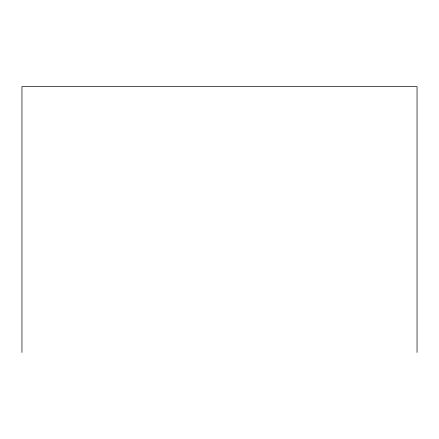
<?xml version="1.0" encoding="UTF-8"?>
<svg xmlns="http://www.w3.org/2000/svg" width="439" height="439" viewBox="0 0 439 439"><rect width="100%" height="100%" fill="white"/><g stroke="black" fill="none" stroke-linecap="round" stroke-linejoin="round"><path stroke-width="0.66" d="M417.05 352.435L417.05 86.565L21.95 86.565L21.95 352.435"/></g></svg>
